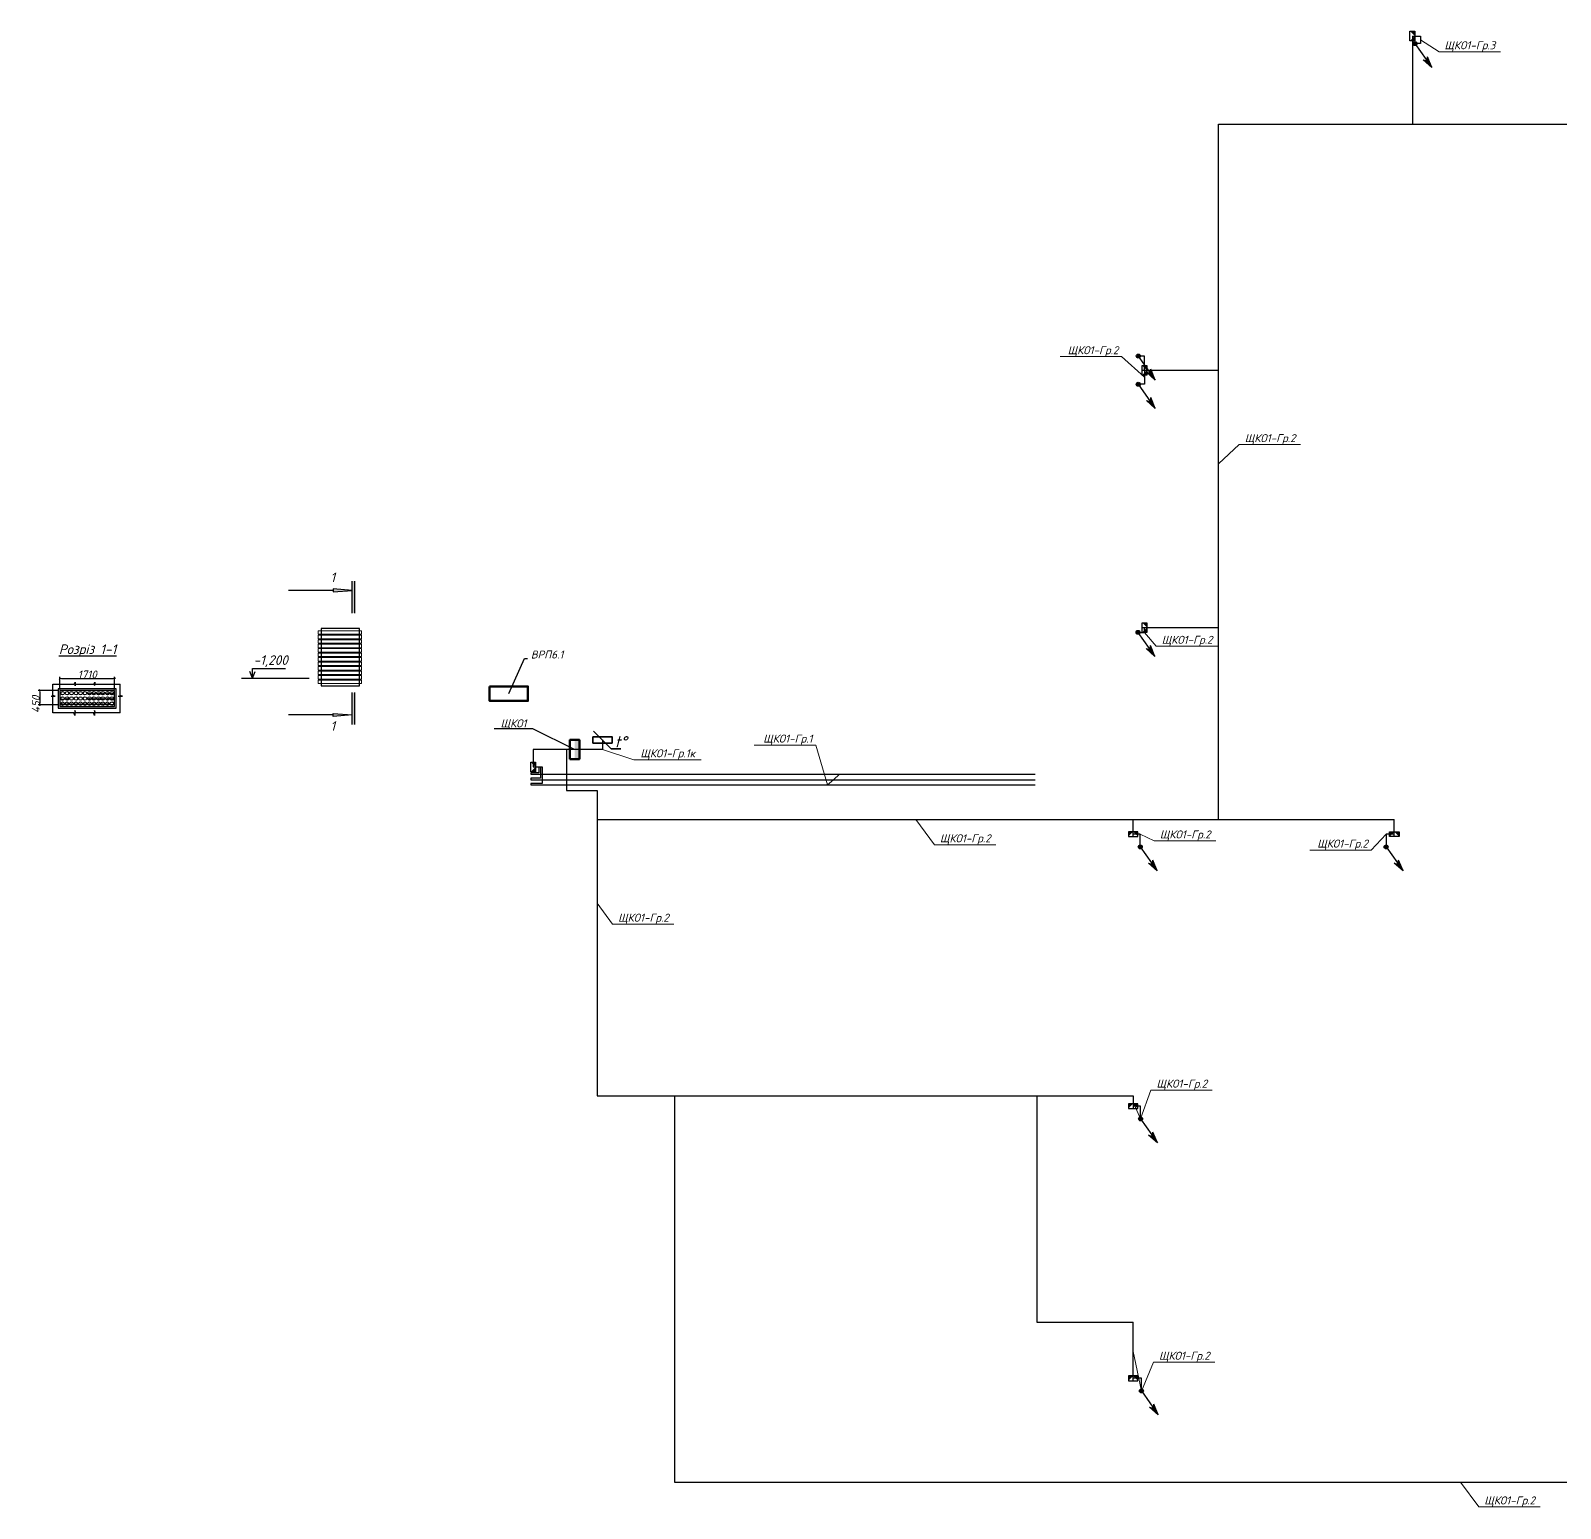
# Model space of a CAD drawing. Header units: millimetres. Extents: x 128978 to 991105, y 88203 to 186654.
# Drawn here: x 128978 to 176775, y 91796 to 137966 of the extents above; entities that cross this region are included whole.
import ezdxf
from ezdxf import colors
from ezdxf.entities.mleader import LeaderData, LeaderLine
from ezdxf.enums import TextEntityAlignment as Align
from ezdxf.math import Vec2, Vec3

# ---------------------------------------------------------------- set-up
doc = ezdxf.new("R2010")
doc.units = ezdxf.units.MM
doc.layers.get('Defpoints').update_dxf_attribs({"color": 140})
for name, color, linetype, lineweight in [('E_В лотку', 5, 'Kabl_in_Lotok', 30), ('E_Обладнання', 3, 'Continuous', 35), ('E_Позначення', 7, 'Continuous', 15), ('E_Розп. мережі', 5, 'Continuous', 30), ('E_Щити', 1, 'Continuous', 50), ('Кабельний обігрів труб', 220, 'Continuous', 30)]:
    doc.layers.add(name, color=color, linetype=linetype, lineweight=lineweight)
doc.styles.add('GOST 2.304', font='isocpeui.ttf')
doc.styles.add('ISO', font='isocpeui.ttf')
doc.styles.add('ГОСТ 2.304', font='isocpeui.ttf')
doc.linetypes.add('Kabl_in_Lotok', pattern='A,10,[130,ltypeshp.shx,S=1,R=0,X=0,Y=0],1,[130,ltypeshp.shx,S=1,R=90,X=0,Y=-1],1,[130,ltypeshp.shx,S=1,R=0,X=0,Y=0],10', length=22)
doc.dimstyles.new('СГЕНЕРИР_СТИЛЬ__23', dxfattribs={"dimtxt": 250, "dimasz": 50, "dimexe": 50, "dimexo": 30, "dimgap": 0.09, "dimtad": 1, "dimdec": 0, "dimzin": 0, "dimdsep": 46, "dimtxsty": 'GOST 2.304', "dimblk": 'ARROWHEAD_6', "dimcen": 0.09, "dimclrd": 256, "dimclre": 256, "dimclrt": 256, "dimazin": 0, "dimtfac": 1, "dimtdec": 0, "dimtmove": 0, "dimatfit": 3, "dimfxl": 1, "dimtolj": 1, "dimtzin": 0, "dimarcsym": 0})

# ---------------------------------------------------------------- blocks, each defined once
blk = doc.blocks.new('ARROWHEAD_6')
at = {"color": 0, "linetype": 'Continuous', "lineweight": 0}
for p, q in [((0, 0), (-1, 0)), ((-0.5, -0.5), (0.5, 0.5))]:
    blk.add_line(p, q, dxfattribs=at)
blk = doc.blocks.new('*D13')
at = {"lineweight": -2, "transparency": 16777216}
for p, q in [((129892, 117381), (129892, 117772)), ((129942, 117722), (131552, 117722)), ((131602, 117381), (131602, 117772))]:
    blk.add_line(p, q, dxfattribs=at)
at = {"layer": 'Defpoints', "color": 0, "transparency": 16777216}
for p in [(131602, 117722), (129892, 117351), (131602, 117351)]:
    blk.add_point(p, dxfattribs=at)
at = {"lineweight": -2, "transparency": 16777216, "xscale": 50, "yscale": 50, "zscale": 50, "rotation": 180}
blk.add_blockref('ARROWHEAD_6', (129892, 117722), dxfattribs=at)
at = {"lineweight": -2, "transparency": 16777216, "xscale": 50, "yscale": 50, "zscale": 50}
blk.add_blockref('ARROWHEAD_6', (131602, 117722), dxfattribs=at)
at = {"transparency": 16777216, "insert": (130747, 117849), "char_height": 250, "attachment_point": 5, "style": 'GOST 2.304'}
blk.add_mtext('\\A1;1710', dxfattribs=at)
blk = doc.blocks.new('*D14')
at = {"lineweight": -2, "transparency": 16777216}
for p, q in [((129862, 117351), (129217, 117351)), ((129267, 117301), (129267, 116951)), ((129862, 116901), (129217, 116901))]:
    blk.add_line(p, q, dxfattribs=at)
at = {"layer": 'Defpoints', "color": 0, "transparency": 16777216}
for p in [(129892, 117351), (129267, 116901), (129892, 116901)]:
    blk.add_point(p, dxfattribs=at)
at = {"lineweight": -2, "transparency": 16777216, "xscale": 50, "yscale": 50, "zscale": 50}
for p, rotation in [((129267, 117351), 90), ((129267, 116901), 270)]:
    blk.add_blockref('ARROWHEAD_6', p, dxfattribs=dict(at, rotation=rotation))
at = {"transparency": 16777216, "insert": (129142, 116916), "char_height": 250, "attachment_point": 5, "rotation": 90, "style": 'GOST 2.304'}
blk.add_mtext('\\A1;450', dxfattribs=at)
blk = doc.blocks.new('вавва')
h = blk.add_hatch(color=0)
edge = h.paths.add_edge_path()
edge.add_arc((174989, 356364), 300, 0, 360)
at = {"color": 0}
blk.add_circle((174989, 356364), 300, dxfattribs=at)
blk = doc.blocks.new('*U4')
at = {"color": 0}
blk.add_lwpolyline([(-600, 450), (600, 450), (600, 0), (-600, 0)], close=True, dxfattribs=at)
blk = doc.blocks.new('_None')
blk = doc.blocks.new('*U3')
at = {"lineweight": 40}
h = blk.add_hatch(color=0, dxfattribs=at)
h.dxf.hatch_style = 1
h.paths.add_polyline_path([(300, 150), (-300, 150), (-300, 0), (300, 0)])
at = {"color": 0}
blk.add_lwpolyline([(-300, 300), (300, 300), (300, 0), (-300, 0)], close=True, dxfattribs=at)
blk = doc.blocks.new('*U188')
at = {"lineweight": -2}
h = blk.add_hatch(color=0, dxfattribs=at)
edge = h.paths.add_edge_path()
edge.add_arc((0.07, 0), 1.28, 0, 360)
h = blk.add_hatch(color=0, dxfattribs=at)
h.paths.add_polyline_path([(8.88, -16.13), (4.02, -10.62), (6.45, -11.65)])
h.paths.add_polyline_path([(8.88, -16.13), (6.45, -11.65), (6.9, -9.05)])
at = {"color": 0, "lineweight": -2}
for p, q in [((0.11, 0), (8.88, -16.13)), ((6.45, -11.65), (6.9, -9.05)), ((8.88, -16.13), (6.9, -9.05)), ((8.88, -16.13), (4.02, -10.62)), ((4.02, -10.62), (6.45, -11.65))]:
    blk.add_line(p, q, dxfattribs=at)
blk.add_circle((0.11, 0), 1.24, dxfattribs=at)
blk = doc.blocks.new('A$C9ae7e8a5')
h = blk.add_hatch(color=0)
h.dxf.hatch_style = 1
h.paths.add_polyline_path([(20, 189), (0, 40), (149, 20)])
h.paths.add_polyline_path([(149, 20), (297, 0), (317, 149)])
at = {"color": 0}
blk.add_lwpolyline([(297, 0), (0, 40), (20, 189), (317, 149)], close=True, dxfattribs=at)
blk = doc.blocks.new('Датчик температури')
at = {"color": 0}
blk.add_lwpolyline([(-300, 100), (-300, -100), (300, -100), (300, 100)], close=True, dxfattribs=at)
for points in [[(276, -276), (-276, 276)], [(276, -276), (576, -276)]]:
    blk.add_lwpolyline(points, dxfattribs=at)
at = {"color": 0, "insert": (386, 119), "char_height": 350, "width": 21827.59, "attachment_point": 1, "style": 'GOST 2.304'}
blk.add_mtext('t%%D', dxfattribs=at)

msp = doc.modelspace()

# ---------------------------------------------------------------- hatches: boundary and pattern name
at = {"linetype": 'Continuous', "lineweight": 0}
for points in [[(138428.2, 120528), (139028.2, 120478), (138428.2, 120428)], [(139028.2, 119769.4), (139098.2, 119769.4), (139098.2, 120769.4), (139028.2, 120769.4)], [(139028.2, 116284), (139098.2, 116284), (139098.2, 117284), (139028.2, 117284)], [(138428.2, 116534), (139028.2, 116584), (138428.2, 116634)]]:
    msp.add_hatch(color=256, dxfattribs=at).paths.add_polyline_path(points)

# ---------------------------------------------------------------- linework, layer by layer
at = {"linetype": 'Continuous'}
for p, q in [((138428.2, 120478), (137040.8, 120478)), ((138428.2, 120528), (138428.2, 120428)), ((139028.2, 120478), (138428.2, 120528)), ((138428.2, 120428), (139028.2, 120478)), ((139028.2, 119769.4), (139028.2, 120769.4)), ((139098.2, 120769.4), (139098.2, 119769.4)), ((139028.2, 116284), (139028.2, 117284)), ((139098.2, 117284), (139098.2, 116284)), ((138428.2, 116534), (138428.2, 116634)), ((138428.2, 116634), (139028.2, 116584)), ((138428.2, 116584), (137040.8, 116584)), ((139028.2, 116584), (138428.2, 116534))]:
    msp.add_line(p, q, dxfattribs=at)
for p, q in [((130336.3, 117550), (130366.2, 117605.9)), ((130366.2, 117605.9), (130366.2, 117496.8)), ((130950.9, 117550), (130980.7, 117605.9)), ((130980.7, 117605.9), (130974.2, 117503.3)), ((137683, 117728.6), (135567.8, 117728.6)), ((135915.3, 117730, -1017119.6), (135832.5, 117938.6, -1017119.6)), ((135915.3, 117730, -1017119.6), (135915.3, 118036.5, -1017119.6)), ((135915.3, 118036.5, -1017119.6), (136944.7, 118036.5, -1017119.6)), ((135915.3, 117730, -1017119.6), (135998.2, 117938.6, -1017119.6)), ((129676.3, 117160.3), (129615.9, 117174.1)), ((129615.9, 117174.1), (129743.3, 117174.1)), ((129676.3, 117550), (130336.3, 117550)), ((129676.3, 117195.8), (129676.3, 117550)), ((129743.3, 117174.1), (129676.3, 117195.8)), ((129676.3, 116651.3), (129676.3, 117160.3)), ((129938.4, 117550), (130336.3, 117550)), ((130366.2, 117496.8), (130383.6, 117550)), ((130383.6, 117550), (130950.9, 117550)), ((130383.6, 117550), (130950.9, 117550)), ((130974.2, 117503.3), (130998.1, 117550)), ((130998.1, 117550), (131777.2, 117550)), ((131777.2, 117160.3), (131716.8, 117174.1)), ((131716.8, 117174.1), (131844.1, 117174.1)), ((131777.2, 117195.8), (131777.2, 117550)), ((131844.1, 117174.1), (131777.2, 117195.8)), ((131777.2, 116651.3), (131777.2, 117160.3)), ((130331.1, 116651.3), (129676.3, 116651.3)), ((130361.8, 116568.8), (130331.1, 116651.3)), ((130389.4, 116651.3), (130361.8, 116719.4)), ((130361.8, 116719.4), (130361.8, 116568.8)), ((130950.9, 116651.3), (130389.4, 116651.3)), ((130976.4, 116568.8), (130945.6, 116651.3)), ((131003.9, 116651.3), (130976.4, 116719.4)), ((130976.4, 116719.4), (130976.4, 116568.8)), ((131777.2, 116651.3), (131003.9, 116651.3))]:
    msp.add_line(p, q)
at = {"color": 241, "lineweight": 15, "true_color": 0xf7abae}
for points in [[(137966.2, 119216.6), (137966.2, 119106.6), (139315.1, 119106.6), (139315.1, 119216.6)], [(137966.2, 119076.6), (137966.2, 118966.6), (139315.1, 118966.6), (139315.1, 119076.6)], [(137966.2, 118936.6), (137966.2, 118826.6), (139315.1, 118826.6), (139315.1, 118936.6)], [(137966.2, 118796.6), (137966.2, 118686.6), (139315.1, 118686.6), (139315.1, 118796.6)], [(137966.2, 118656.6), (137966.2, 118546.6), (139315.1, 118546.6), (139315.1, 118656.6)], [(137966.2, 118516.6), (137966.2, 118406.6), (139315.1, 118406.6), (139315.1, 118516.6)], [(137966.2, 118376.6), (137966.2, 118266.6), (139315.1, 118266.6), (139315.1, 118376.6)], [(137966.2, 118236.6), (137966.2, 118126.6), (139315.1, 118126.6), (139315.1, 118236.6)], [(137966.2, 118096.6), (137966.2, 117986.6), (139315.1, 117986.6), (139315.1, 118096.6)], [(137966.2, 117956.6), (137966.2, 117846.6), (139315.1, 117846.6), (139315.1, 117956.6)], [(137966.2, 117816.6), (137966.2, 117706.6), (139315.1, 117706.6), (139315.1, 117816.6)], [(137966.2, 117676.6), (137966.2, 117566.6), (139315.1, 117566.6), (139315.1, 117676.6)]]:
    msp.add_lwpolyline(points, close=True, dxfattribs=at)
at = {"color": 1}
msp.add_lwpolyline([(131497.7, 116909.9), (131537.7, 116909.9), (131537.7, 116905.9), (131497.7, 116905.9)], close=True, dxfattribs=at)
at = {"lineweight": 30}
for centre in [(129977.1, 117265.9), (129977.1, 117100.9), (130117.1, 117265.9), (130117.1, 117100.9), (130257.1, 117265.9), (130257.1, 117100.9), (130397.1, 117265.9), (130397.1, 117100.9), (130537.1, 117265.9), (130537.1, 117100.9), (130677.1, 117265.9), (130677.1, 117100.9), (130817.1, 117265.9), (130817.1, 117100.9), (130957.1, 117265.9), (130957.1, 117100.9), (131097.1, 117265.9), (131097.1, 117100.9), (131237.1, 117265.9), (131237.1, 117100.9), (131377.1, 117265.9), (131377.1, 117100.9), (131517.1, 117265.9), (131517.1, 117100.9), (129977.1, 116935.9), (130117.1, 116935.9), (130257.1, 116935.9), (130397.1, 116935.9), (130537.1, 116935.9), (130677.1, 116935.9), (130817.1, 116935.9), (130957.1, 116935.9), (131097.1, 116935.9), (131237.1, 116935.9), (131377.1, 116935.9), (131517.1, 116935.9)]:
    msp.add_circle(centre, 55, dxfattribs=at)
at = {"layer": 'E_В лотку', "ltscale": 80}
for points in [[(172151.1, 137796.2), (172151.1, 135045.1)], [(166091.1, 113316.2), (166091.1, 119315.9), (166091.1, 127353.7), (166091.1, 128216.2), (166091.1, 135045.9), (172151.1, 135045.9), (188586.1, 135045.9), (200262.1, 135045.9)], [(163706.1, 127353.7), (166091.1, 127353.7)], [(163706.1, 119315.9), (166091.1, 119315.9)], [(146675.6, 113316.2), (146675.6, 104686.2), (163426.1, 104686.2)], [(163426.1, 112786.2), (163426.1, 113316.2)], [(171586.1, 112786.2), (171586.1, 113316.2)], [(149091.1, 104686.2), (149091.1, 92616.2), (217956.1, 92616.2)], [(160421.1, 104686.2), (160421.1, 97616.2), (163426.1, 97616.2)], [(163426.1, 104686.2), (163426.1, 104286.2)], [(163426.1, 95786.2), (163426.1, 97616.2)]]:
    msp.add_lwpolyline(points, dxfattribs=at)
at = {"layer": 'E_Розп. мережі'}
for points in [[(172151.1, 137796.2), (172401.1, 137796.2), (172401.1, 137560.3), (172230.4, 137560.3)], [(163781.1, 127353.7), (163781.1, 127796.6), (163586.6, 127796.6)], [(163781.1, 127353.7), (163781.1, 126915.9), (163586.6, 126915.9)], [(163577.4, 119165.9), (163781.1, 119165.9), (163781.1, 119315.9)], [(144681.1, 114960.6), (144861.1, 114960.6), (144861.1, 114780.6), (144606.1, 114780.6), (144606.1, 114736.1)], [(144861.1, 114960.6), (144911.1, 114960.6), (144911.1, 114610.6), (144606.1, 114610.6), (144606.1, 114563.3)], [(144911.1, 114960.6), (144961.1, 114960.6), (144961.1, 114440.6), (144606.1, 114440.6), (144606.1, 114398.8)], [(163649.4, 112464.2), (163649.4, 112861.2), (163426.1, 112861.2)], [(171586.1, 112861.2), (171331.3, 112861.2), (171331.3, 112462)], [(163656.1, 103966.2), (163656.1, 104361.2), (163426.1, 104361.2)], [(163682.2, 95465.8), (163682.2, 95861.2), (163426.1, 95861.2)]]:
    msp.add_lwpolyline(points, dxfattribs=at)
at = {"layer": 'E_Розп. мережі', "color": 5, "lineweight": 30}
for points in [[(138055, 119286.6), (138055, 117496.6), (139256.1, 117496.6), (139256.1, 119286.6)], [(131652.1, 116800.9), (131652.1, 117400.9), (129842.1, 117400.9), (129842.1, 116800.9)], [(131602.1, 116850.9), (131602.1, 117350.9), (129892.1, 117350.9), (129892.1, 116850.9)]]:
    msp.add_lwpolyline(points, close=True, dxfattribs=at)

# ---------------------------------------------------------------- block references
at = {"color": 1}
for p, xscale, yscale, zscale in [((114776.4, 84571.7), 0.09166666667442769, 0.09166666667442769, 0.09166666667442769), ((114916.4, 84571.7), 0.09166666667442769, 0.09166666667442769, 0.09166666667442769), ((115056.4, 84571.7), 0.09166666667442769, 0.09166666667442769, 0.09166666667442769), ((115196.4, 84571.7), 0.09166666667442769, 0.09166666667442769, 0.09166666667442769), ((115336.4, 84571.7), 0.09166666667442769, 0.09166666667442769, 0.09166666667442769), ((115476.4, 84571.7), 0.09166666667442769, 0.09166666667442769, 0.09166666667442769), ((121942, 100729), 0.04583333333721384, 0.04583333333721384, 0.04583333333721384), ((113936.4, 84241.7), 0.09166666667442769, 0.09166666667442769, 0.09166666667442769), ((121971.2, 100730.4), 0.04583333333721384, 0.04583333333721384, 0.04583333333721384), ((114076.4, 84406.7), 0.09166666667442769, 0.09166666667442769, 0.09166666667442769), ((114076.4, 84241.7), 0.09166666667442769, 0.09166666667442769, 0.09166666667442769), ((114216.4, 84241.7), 0.09166666667442769, 0.09166666667442769, 0.09166666667442769), ((114356.4, 84241.7), 0.09166666667442769, 0.09166666667442769, 0.09166666667442769), ((114496.4, 84241.7), 0.09166666667442769, 0.09166666667442769, 0.09166666667442769), ((114636.4, 84241.7), 0.09166666667442769, 0.09166666667442769, 0.09166666667442769), ((114776.4, 84406.7), 0.09166666667442769, 0.09166666667442769, 0.09166666667442769), ((114776.4, 84241.7), 0.09166666667442769, 0.09166666667442769, 0.09166666667442769), ((114916.4, 84406.7), 0.09166666667442769, 0.09166666667442769, 0.09166666667442769), ((114916.4, 84241.7), 0.09166666667442769, 0.09166666667442769, 0.09166666667442769), ((115056.4, 84406.7), 0.09166666667442769, 0.09166666667442769, 0.09166666667442769), ((115056.4, 84241.7), 0.09166666667442769, 0.09166666667442769, 0.09166666667442769), ((115196.4, 84406.7), 0.09166666667442769, 0.09166666667442769, 0.09166666667442769), ((115196.4, 84241.7), 0.09166666667442769, 0.09166666667442769, 0.09166666667442769), ((115336.4, 84406.7), 0.09166666667442769, 0.09166666667442769, 0.09166666667442769), ((115336.4, 84241.7), 0.09166666667442769, 0.09166666667442769, 0.09166666667442769), ((115476.4, 84406.7), 0.09166666667442769, 0.09166666667442769, 0.09166666667442769)]:
    msp.add_blockref('вавва', p, dxfattribs=dict(at, xscale=xscale, yscale=yscale, zscale=zscale))
at = {"layer": 'E_Обладнання'}
msp.add_blockref('Датчик температури', (146846.1, 115806.2), dxfattribs=at)
at = {"layer": 'E_Щити'}
msp.add_blockref('*U4', (143917.5, 117026.2), dxfattribs=at)
at = {"layer": 'E_Щити', "color": 1, "rotation": 89.99999999999999}
msp.add_blockref('*U3', (146126.1, 115506.2), dxfattribs=at)
at = {"layer": 'Кабельний обігрів труб', "color": 70, "rotation": 97.72653355077722}
msp.add_blockref('A$C9ae7e8a5', (172266, 137651.6), dxfattribs=at)
at = {"layer": 'Кабельний обігрів труб', "color": 70, "ltscale": 100, "xscale": 50.00000000000002, "yscale": 50.00000000000002, "zscale": 50.00000000000002, "rotation": 6.456950673942228}
msp.add_blockref('*U188', (172224.8, 137559.7), dxfattribs=at)
at = {"layer": 'Кабельний обігрів труб', "ltscale": 100, "xscale": 50.00000000000002, "yscale": 50.00000000000002, "zscale": 50.00000000000002, "rotation": 6.456950673942228}
msp.add_blockref('*U188', (163581, 127796), dxfattribs=at)
at = {"layer": 'Кабельний обігрів труб', "color": 40}
for p, rotation in [((163896, 127209.1), 97.72653355077722), ((163896, 119171.3), 97.72653355077722), ((171730.6, 112976.1), 187.7265335507772)]:
    msp.add_blockref('A$C9ae7e8a5', p, dxfattribs=dict(at, rotation=rotation))
at = {"layer": 'Кабельний обігрів труб', "color": 40, "ltscale": 100, "xscale": 50.00000000000002, "yscale": 50.00000000000002, "zscale": 50.00000000000002, "rotation": 6.456950673942228}
for p in [(163581, 126915.4), (163571.8, 119165.3), (163643.9, 112463.6), (171325.7, 112461.4), (163650.5, 103965.6), (163680.4, 95465.6)]:
    msp.add_blockref('*U188', p, dxfattribs=at)
at = {"layer": 'Кабельний обігрів труб', "rotation": 97.72653355077722}
msp.add_blockref('A$C9ae7e8a5', (144796, 114816), dxfattribs=at)
at = {"layer": 'Кабельний обігрів труб', "color": 40, "xscale": -1, "rotation": 172.2734664492228}
for p in [(163281.5, 112976.1), (163281.5, 104476.1), (163281.5, 95976.1)]:
    msp.add_blockref('A$C9ae7e8a5', p, dxfattribs=at)

# ---------------------------------------------------------------- texts
at = {"style": 'GOST 2.304'}
for s, p in [('%%UРозріз 1-1', (130759.5, 118638.7)), ('-1,200', (136479.8, 118299.2))]:
    msp.add_text(s, height=300, dxfattribs=at).set_placement(p, align=Align.MIDDLE_CENTER)
at = {"char_height": 300, "attachment_point": 6, "style": 'GOST 2.304'}
for insert in [(138494.2, 120885), (138494.2, 116240.1)]:
    msp.add_mtext('1', dxfattribs=dict(at, insert=insert))

# ---------------------------------------------------------------- dimensions: what is measured, and where the dimension line sits
dim = msp.add_linear_dim(base=(131602.1, 117722), p1=(129892.1, 117350.9), p2=(131602.1, 117350.9), dimstyle='СГЕНЕРИР_СТИЛЬ__23')
dim.commit()
dim.dimension.update_dxf_attribs({"geometry": '*D13', "text_midpoint": (130747.1, 117848.7)})
dim = msp.add_linear_dim(base=(129266.9, 116900.9), p1=(129892.1, 117350.9), p2=(129892.1, 116900.9), angle=90, dimstyle='СГЕНЕРИР_СТИЛЬ__23')
dim.commit()
dim.dimension.update_dxf_attribs({"geometry": '*D14', "text_midpoint": (129266.9, 116915.9), "dimtype": 160})

# ---------------------------------------------------------------- leaders
at = {"layer": 'E_Позначення'}
ml = msp.add_multileader_mtext('Standard', dxfattribs=at)
ml.set_content('ЩКО1-Гр.1', color=256, style='ГОСТ 2.304')
ml.set_leader_properties(color=256, linetype='ByLayer', lineweight=-1)
ml.set_arrow_properties(name='NONE')
ml.build(insert=Vec2(0, 0))
ml.multileader.update_dxf_attribs({"has_dogleg": 0, "text_left_attachment_type": 6, "text_right_attachment_type": 6, "dogleg_length": 0, "arrow_head_size": 1})
ctx = ml.context
ctx.base_point, ctx.char_height, ctx.arrow_head_size, ctx.landing_gap_size, ctx.plane_origin = Vec3(151689.2, 115646), 250, 1, 100, Vec3(174484.8, 116249)
ctx.left_attachment, ctx.right_attachment, ctx.text_align_type = 6, 6, 2
notes = []
notes.append((ctx, [(1, (1, 1, 0), (153507.4, 115646), (-1, 0), 0, [(2, [(154256.1, 114736.1), (154059.7, 114563.3), (153871.5, 114398.8)], 0, [])])]))
ctx.mtext.insert, ctx.mtext.alignment, ctx.mtext.flow_direction = Vec3(153407.4, 115971), 3, 5
ctx.mtext.has_bg_fill, ctx.mtext.bg_color, ctx.mtext.bg_scale_factor, ctx.mtext.bg_transparency, ctx.mtext.use_window_bg_color = 1, -1027028792, 1.5, 0, 1
for ctx, leaders in notes:
    for number, flags, end, landing, length, lines in leaders:
        leader = LeaderData()
        leader.index, (leader.has_last_leader_line, leader.has_dogleg_vector, leader.attachment_direction) = number, flags
        leader.last_leader_point, leader.dogleg_vector, leader.dogleg_length = Vec3(end), Vec3(landing), length
        for number, points, colour, breaks in lines:
            line = LeaderLine()
            line.index, line.vertices, line.color, line.breaks = number, Vec3.list(points), colors.encode_raw_color(colour), breaks
            leader.lines.append(line)
        ctx.leaders.append(leader)

# ---------------------------------------------------------------- next in the draw order: linework, layer by layer
at = {"layer": 'Кабельний обігрів труб'}
for points in [[(144606.1, 114736.1), (160369.6, 114736.1)], [(144606.1, 114563.3), (160369.6, 114563.3)]]:
    msp.add_lwpolyline(points, dxfattribs=at)
at = {"layer": 'Кабельний обігрів труб', "elevation": 48.9}
msp.add_lwpolyline([(144606.1, 114398.8), (160369.6, 114398.8)], dxfattribs=at)

# ---------------------------------------------------------------- next in the draw order: leaders
at = {"layer": 'E_Позначення'}
ml = msp.add_multileader_mtext('Standard', dxfattribs=at)
ml.set_content('ЩКО1-Гр.3', color=256, style='ГОСТ 2.304')
ml.set_leader_properties(color=256, linetype='ByLayer', lineweight=-1)
ml.set_arrow_properties(name='NONE')
ml.build(insert=Vec2(0, 0))
ml.multileader.update_dxf_attribs({"has_dogleg": 0, "text_left_attachment_type": 6, "text_right_attachment_type": 6, "dogleg_length": 0, "arrow_head_size": 1})
ctx = ml.context
ctx.base_point, ctx.char_height, ctx.arrow_head_size, ctx.landing_gap_size, ctx.plane_origin = Vec3(172984.4, 137307), 250, 1, 100, Vec3(192758.9, 136945.3)
ctx.left_attachment, ctx.right_attachment, ctx.text_align_type = 6, 6, 2
notes = []
notes.append((ctx, [(0, (1, 1, 0), (172984.4, 137307), (1, 0), 0, [(0, [(172401.1, 137678.2)], 0, [])])]))
ctx.mtext.insert, ctx.mtext.alignment, ctx.mtext.flow_direction = Vec3(174742.9, 137632), 3, 5
ctx.mtext.has_bg_fill, ctx.mtext.bg_color, ctx.mtext.bg_scale_factor, ctx.mtext.bg_transparency, ctx.mtext.use_window_bg_color = 1, -1027028792, 1.5, 0, 1
ml = msp.add_multileader_mtext('Standard', dxfattribs=at)
ml.set_content('ЩКО1-Гр.2', color=256, style='ГОСТ 2.304')
ml.set_leader_properties(color=256, linetype='ByLayer', lineweight=-1)
ml.set_arrow_properties(name='NONE')
ml.build(insert=Vec2(0, 0))
ml.multileader.update_dxf_attribs({"has_dogleg": 0, "text_left_attachment_type": 6, "text_right_attachment_type": 6, "dogleg_length": 0, "arrow_head_size": 1})
ctx = ml.context
ctx.base_point, ctx.char_height, ctx.arrow_head_size, ctx.landing_gap_size, ctx.plane_origin = Vec3(161206, 127780), 250, 1, 100, Vec3(186828.2, 128581.4)
ctx.left_attachment, ctx.right_attachment, ctx.text_align_type = 6, 6, 2
notes.append((ctx, [(1, (1, 1, 0), (163064.8, 127780), (-1, 0), 0, [(1, [(163781.1, 127575.1), (163781.1, 127134.8)], 0, [])])]))
ctx.mtext.insert, ctx.mtext.alignment, ctx.mtext.flow_direction = Vec3(162964.8, 128105), 3, 5
ctx.mtext.has_bg_fill, ctx.mtext.bg_color, ctx.mtext.bg_scale_factor, ctx.mtext.bg_transparency, ctx.mtext.use_window_bg_color = 1, -1027028792, 1.5, 0, 1
ml = msp.add_multileader_mtext('Standard', dxfattribs=at)
ml.set_content('ЩКО1-Гр.2', color=256, style='ГОСТ 2.304')
ml.set_leader_properties(color=256, linetype='ByLayer', lineweight=-1)
ml.set_arrow_properties(name='NONE')
ml.build(insert=Vec2(0, 0))
ml.multileader.update_dxf_attribs({"has_dogleg": 0, "text_left_attachment_type": 6, "text_right_attachment_type": 6, "dogleg_length": 0, "arrow_head_size": 1})
ctx = ml.context
ctx.base_point, ctx.char_height, ctx.arrow_head_size, ctx.landing_gap_size, ctx.plane_origin = Vec3(166740.3, 125033.5), 250, 1, 100, Vec3(189588.5, 130456.8)
ctx.left_attachment, ctx.right_attachment, ctx.text_align_type = 6, 6, 2
notes.append((ctx, [(0, (1, 1, 0), (166740.3, 125033.5), (1, 0), 0, [(0, [(166091.1, 124434.8)], 0, [])])]))
ctx.mtext.insert, ctx.mtext.alignment, ctx.mtext.flow_direction = Vec3(168499, 125358.5), 3, 5
ctx.mtext.has_bg_fill, ctx.mtext.bg_color, ctx.mtext.bg_scale_factor, ctx.mtext.bg_transparency, ctx.mtext.use_window_bg_color = 1, -1027028792, 1.5, 0, 1
ml = msp.add_multileader_mtext('Standard', dxfattribs=at)
ml.set_content('ЩКО1-Гр.2', color=256, style='ГОСТ 2.304')
ml.set_leader_properties(color=256, linetype='ByLayer', lineweight=-1)
ml.set_arrow_properties(name='NONE')
ml.build(insert=Vec2(0, 0))
ml.multileader.update_dxf_attribs({"has_dogleg": 0, "text_left_attachment_type": 6, "text_right_attachment_type": 6, "dogleg_length": 0, "arrow_head_size": 1})
ctx = ml.context
ctx.base_point, ctx.char_height, ctx.arrow_head_size, ctx.landing_gap_size, ctx.plane_origin = Vec3(164145.3, 118733.2), 250, 1, 100, Vec3(186871.3, 120170.5)
ctx.left_attachment, ctx.right_attachment, ctx.text_align_type = 6, 6, 2
notes.append((ctx, [(0, (1, 1, 0), (164145.3, 118733.2), (1, 0), 0, [(0, [(163781.1, 119165.9)], 0, [])])]))
ctx.mtext.insert, ctx.mtext.alignment, ctx.mtext.flow_direction = Vec3(165904, 119058.2), 3, 5
ctx.mtext.has_bg_fill, ctx.mtext.bg_color, ctx.mtext.bg_scale_factor, ctx.mtext.bg_transparency, ctx.mtext.use_window_bg_color = 1, -1027028792, 1.5, 0, 1
at = {"layer": 'E_Позначення', "color": 7, "lineweight": 9}
ml = msp.add_multileader_mtext('Standard', dxfattribs=at)
ml.set_content('ВРП6.1', color=7, style='ISO')
ml.set_leader_properties()
ml.set_arrow_properties(name='NONE')
ml.build(insert=Vec2(0, 0))
ml.multileader.update_dxf_attribs({"has_text_frame": 1, "text_left_attachment_type": 7, "text_right_attachment_type": 8, "dogleg_length": 100, "arrow_head_size": 200})
ctx = ml.context
ctx.base_point, ctx.char_height, ctx.arrow_head_size, ctx.landing_gap_size, ctx.plane_origin = Vec3(144508, 118348), 250, 200, 100, Vec3(89627.4, 116697.9)
ctx.left_attachment, ctx.right_attachment = 7, 8
notes.append((ctx, [(1, (1, 1, 0), (144408, 118348), (1, 0), 100, [(0, [(143917.5, 117251.2)], 0, [])])]))
ctx.mtext.insert, ctx.mtext.line_spacing_factor, ctx.mtext.flow_direction = Vec3(144608, 118598), 0.72, 5
ctx.mtext.has_bg_fill, ctx.mtext.bg_color, ctx.mtext.bg_scale_factor, ctx.mtext.bg_transparency, ctx.mtext.use_window_bg_color = 1, -1027028792, 1.5, 0, 1
ml = msp.add_multileader_mtext('Standard', dxfattribs=at)
ml.set_content('ЩКО1', color=7, style='ISO')
ml.set_leader_properties()
ml.set_arrow_properties(name='NONE')
ml.build(insert=Vec2(0, 0))
ml.multileader.update_dxf_attribs({"has_text_frame": 1, "text_left_attachment_type": 7, "text_right_attachment_type": 8, "dogleg_length": 100, "arrow_head_size": 200})
ctx = ml.context
ctx.base_point, ctx.char_height, ctx.arrow_head_size, ctx.landing_gap_size, ctx.plane_origin = Vec3(143513.6, 116147.2), 250, 200, 100, Vec3(94236, 116799.7)
ctx.left_attachment, ctx.right_attachment, ctx.text_align_type = 7, 8, 2
notes.append((ctx, [(0, (1, 1, 0), (144672.2, 116147.2), (-1, 0), 100, [(0, [(145976.1, 115506.2)], 0, [])])]))
ctx.mtext.insert, ctx.mtext.alignment, ctx.mtext.line_spacing_factor, ctx.mtext.flow_direction = Vec3(144472.2, 116447.2), 3, 0.72, 5
ctx.mtext.has_bg_fill, ctx.mtext.bg_color, ctx.mtext.bg_scale_factor, ctx.mtext.bg_transparency, ctx.mtext.use_window_bg_color = 1, -1027028792, 1.5, 0, 1
at = {"layer": 'E_Позначення'}
ml = msp.add_multileader_mtext('Standard', dxfattribs=at)
ml.set_content('ЩКО1-Гр.2', color=256, style='ГОСТ 2.304')
ml.set_leader_properties(color=256, linetype='ByLayer', lineweight=-1)
ml.set_arrow_properties(name='NONE')
ml.build(insert=Vec2(0, 0))
ml.multileader.update_dxf_attribs({"has_dogleg": 0, "text_left_attachment_type": 6, "text_right_attachment_type": 6, "dogleg_length": 0, "arrow_head_size": 1})
ctx = ml.context
ctx.base_point, ctx.char_height, ctx.arrow_head_size, ctx.landing_gap_size, ctx.plane_origin = Vec3(169004.2, 112365.1), 250, 1, 100, Vec3(191807.9, 112724.2)
ctx.left_attachment, ctx.right_attachment, ctx.text_align_type = 6, 6, 2
notes.append((ctx, [(1, (1, 1, 0), (170862.9, 112365.1), (-1, 0), 0, [(0, [(171331.3, 112861.2)], 0, [])])]))
ctx.mtext.insert, ctx.mtext.alignment, ctx.mtext.flow_direction = Vec3(170762.9, 112690.1), 3, 5
ctx.mtext.has_bg_fill, ctx.mtext.bg_color, ctx.mtext.bg_scale_factor, ctx.mtext.bg_transparency, ctx.mtext.use_window_bg_color = 1, -1027028792, 1.5, 0, 1
ml = msp.add_multileader_mtext('Standard', dxfattribs=at)
ml.set_content('ЩКО1-Гр.2', color=256, style='ГОСТ 2.304')
ml.set_leader_properties(color=256, linetype='ByLayer', lineweight=-1)
ml.set_arrow_properties(name='NONE')
ml.build(insert=Vec2(0, 0))
ml.multileader.update_dxf_attribs({"has_dogleg": 0, "text_left_attachment_type": 6, "text_right_attachment_type": 6, "dogleg_length": 0, "arrow_head_size": 1})
ctx = ml.context
ctx.base_point, ctx.char_height, ctx.arrow_head_size, ctx.landing_gap_size, ctx.plane_origin = Vec3(147161, 110051.3), 250, 1, 100, Vec3(169964.6, 110410.4)
ctx.left_attachment, ctx.right_attachment, ctx.text_align_type = 6, 6, 2
notes.append((ctx, [(0, (1, 1, 0), (147161, 110051.3), (1, 0), 0, [(0, [(146675.6, 110705.3)], 0, [])])]))
ctx.mtext.insert, ctx.mtext.alignment, ctx.mtext.flow_direction = Vec3(148919.7, 110376.3), 3, 5
ctx.mtext.has_bg_fill, ctx.mtext.bg_color, ctx.mtext.bg_scale_factor, ctx.mtext.bg_transparency, ctx.mtext.use_window_bg_color = 1, -1027028792, 1.5, 0, 1
ml = msp.add_multileader_mtext('Standard', dxfattribs=at)
ml.set_content('ЩКО1-Гр.2', color=256, style='ГОСТ 2.304')
ml.set_leader_properties(color=256, linetype='ByLayer', lineweight=-1)
ml.set_arrow_properties(name='NONE')
ml.build(insert=Vec2(0, 0))
ml.multileader.update_dxf_attribs({"has_dogleg": 0, "text_left_attachment_type": 6, "text_right_attachment_type": 6, "dogleg_length": 0, "arrow_head_size": 1})
ctx = ml.context
ctx.base_point, ctx.char_height, ctx.arrow_head_size, ctx.landing_gap_size, ctx.plane_origin = Vec3(163981.4, 104866.3), 250, 1, 100, Vec3(183514.4, 105522.8)
ctx.left_attachment, ctx.right_attachment, ctx.text_align_type = 6, 6, 2
notes.append((ctx, [(0, (1, 1, 0), (163981.4, 104866.3), (1, 0), 0, [(1, [(163426.1, 104486.2), (163656.1, 103966.2)], 0, [])])]))
ctx.mtext.insert, ctx.mtext.alignment, ctx.mtext.flow_direction = Vec3(165740.1, 105191.3), 3, 5
ctx.mtext.has_bg_fill, ctx.mtext.bg_color, ctx.mtext.bg_scale_factor, ctx.mtext.bg_transparency, ctx.mtext.use_window_bg_color = 1, -1027028792, 1.5, 0, 1
ml = msp.add_multileader_mtext('Standard', dxfattribs=at)
ml.set_content('ЩКО1-Гр.2', color=256, style='ГОСТ 2.304')
ml.set_leader_properties(color=256, linetype='ByLayer', lineweight=-1)
ml.set_arrow_properties(name='NONE')
ml.build(insert=Vec2(0, 0))
ml.multileader.update_dxf_attribs({"has_dogleg": 0, "text_left_attachment_type": 6, "text_right_attachment_type": 6, "dogleg_length": 0, "arrow_head_size": 1})
ctx = ml.context
ctx.base_point, ctx.char_height, ctx.arrow_head_size, ctx.landing_gap_size, ctx.plane_origin = Vec3(164060.6, 96365.6), 250, 1, 100, Vec3(186507, 96780)
ctx.left_attachment, ctx.right_attachment, ctx.text_align_type = 6, 6, 2
notes.append((ctx, [(0, (1, 1, 0), (164060.6, 96365.6), (1, 0), 0, [(1, [(163426.1, 96701.2), (163682.2, 95459.2)], 0, [])])]))
ctx.mtext.insert, ctx.mtext.alignment, ctx.mtext.flow_direction = Vec3(165819.3, 96690.6), 3, 5
ctx.mtext.has_bg_fill, ctx.mtext.bg_color, ctx.mtext.bg_scale_factor, ctx.mtext.bg_transparency, ctx.mtext.use_window_bg_color = 1, -1027028792, 1.5, 0, 1
ml = msp.add_multileader_mtext('Standard', dxfattribs=at)
ml.set_content('ЩКО1-Гр.2', color=256, style='ГОСТ 2.304')
ml.set_leader_properties(color=256, linetype='ByLayer', lineweight=-1)
ml.set_arrow_properties(name='NONE')
ml.build(insert=Vec2(0, 0))
ml.multileader.update_dxf_attribs({"has_dogleg": 0, "text_left_attachment_type": 6, "text_right_attachment_type": 6, "dogleg_length": 0, "arrow_head_size": 1})
ctx = ml.context
ctx.base_point, ctx.char_height, ctx.arrow_head_size, ctx.landing_gap_size, ctx.plane_origin = Vec3(174224.7, 91845.7), 250, 1, 100, Vec3(197028.4, 92204.8)
ctx.left_attachment, ctx.right_attachment, ctx.text_align_type = 6, 6, 2
notes.append((ctx, [(0, (1, 1, 0), (174224.7, 91845.7), (1, 0), 0, [(0, [(173653, 92616.2)], 0, [])])]))
ctx.mtext.insert, ctx.mtext.alignment, ctx.mtext.flow_direction = Vec3(175983.5, 92170.7), 3, 5
ctx.mtext.has_bg_fill, ctx.mtext.bg_color, ctx.mtext.bg_scale_factor, ctx.mtext.bg_transparency, ctx.mtext.use_window_bg_color = 1, -1027028792, 1.5, 0, 1
for ctx, leaders in notes:
    for number, flags, end, landing, length, lines in leaders:
        leader = LeaderData()
        leader.index, (leader.has_last_leader_line, leader.has_dogleg_vector, leader.attachment_direction) = number, flags
        leader.last_leader_point, leader.dogleg_vector, leader.dogleg_length = Vec3(end), Vec3(landing), length
        for number, points, colour, breaks in lines:
            line = LeaderLine()
            line.index, line.vertices, line.color, line.breaks = number, Vec3.list(points), colors.encode_raw_color(colour), breaks
            leader.lines.append(line)
        ctx.leaders.append(leader)

# ---------------------------------------------------------------- next in the draw order: linework, layer by layer
at = {"layer": 'E_В лотку', "ltscale": 80}
for points in [[(145976.1, 115506.2), (144681.1, 115506.2), (144681.1, 114960.6)], [(145726.1, 115506.2), (145726.1, 114228.3), (146675.6, 114228.3), (146675.6, 113316.2), (171586.1, 113316.2)]]:
    msp.add_lwpolyline(points, dxfattribs=at)
at = {"layer": 'E_Розп. мережі'}
msp.add_lwpolyline([(146846.1, 115806.2), (146846.1, 115506.2), (145976.1, 115506.2)], dxfattribs=at)

# ---------------------------------------------------------------- next in the draw order: leaders
at = {"layer": 'E_Позначення'}
ml = msp.add_multileader_mtext('Standard', dxfattribs=at)
ml.set_content('ЩКО1-Гр.1к', color=256, style='ГОСТ 2.304')
ml.set_leader_properties(color=256, linetype='ByLayer', lineweight=-1)
ml.set_arrow_properties(name='NONE')
ml.build(insert=Vec2(0, 0))
ml.multileader.update_dxf_attribs({"has_dogleg": 0, "text_left_attachment_type": 6, "text_right_attachment_type": 6, "dogleg_length": 0, "arrow_head_size": 1})
ctx = ml.context
ctx.base_point, ctx.char_height, ctx.arrow_head_size, ctx.landing_gap_size, ctx.plane_origin = Vec3(147824.5, 115186.7), 250, 1, 100, Vec3(170628.2, 115545.8)
ctx.left_attachment, ctx.right_attachment, ctx.text_align_type = 6, 6, 2
notes = []
notes.append((ctx, [(0, (1, 1, 0), (147824.5, 115186.7), (1, 0), 0, [(0, [(146846.1, 115506.2)], 0, [])])]))
ctx.mtext.insert, ctx.mtext.alignment, ctx.mtext.flow_direction = Vec3(149741.2, 115511.7), 3, 5
ctx.mtext.has_bg_fill, ctx.mtext.bg_color, ctx.mtext.bg_scale_factor, ctx.mtext.bg_transparency, ctx.mtext.use_window_bg_color = 1, -1027028792, 1.5, 0, 1
ml = msp.add_multileader_mtext('Standard', dxfattribs=at)
ml.set_content('ЩКО1-Гр.2', color=256, style='ГОСТ 2.304')
ml.set_leader_properties(color=256, linetype='ByLayer', lineweight=-1)
ml.set_arrow_properties(name='NONE')
ml.build(insert=Vec2(0, 0))
ml.multileader.update_dxf_attribs({"has_dogleg": 0, "text_left_attachment_type": 6, "text_right_attachment_type": 6, "dogleg_length": 0, "arrow_head_size": 1})
ctx = ml.context
ctx.base_point, ctx.char_height, ctx.arrow_head_size, ctx.landing_gap_size, ctx.plane_origin = Vec3(157215.7, 112530.4), 250, 1, 100, Vec3(180019.3, 112889.5)
ctx.left_attachment, ctx.right_attachment, ctx.text_align_type = 6, 6, 2
notes.append((ctx, [(0, (1, 1, 0), (157215.7, 112530.4), (1, 0), 0, [(0, [(156632.6, 113316.2)], 0, [])])]))
ctx.mtext.insert, ctx.mtext.alignment, ctx.mtext.flow_direction = Vec3(158974.4, 112855.4), 3, 5
ctx.mtext.has_bg_fill, ctx.mtext.bg_color, ctx.mtext.bg_scale_factor, ctx.mtext.bg_transparency, ctx.mtext.use_window_bg_color = 1, -1027028792, 1.5, 0, 1
ml = msp.add_multileader_mtext('Standard', dxfattribs=at)
ml.set_content('ЩКО1-Гр.2', color=256, style='ГОСТ 2.304')
ml.set_leader_properties(color=256, linetype='ByLayer', lineweight=-1)
ml.set_arrow_properties(name='NONE')
ml.build(insert=Vec2(0, 0))
ml.multileader.update_dxf_attribs({"has_dogleg": 0, "text_left_attachment_type": 6, "text_right_attachment_type": 6, "dogleg_length": 0, "arrow_head_size": 1})
ctx = ml.context
ctx.base_point, ctx.char_height, ctx.arrow_head_size, ctx.landing_gap_size, ctx.plane_origin = Vec3(164087.1, 112652.7), 250, 1, 100, Vec3(186890.8, 113011.8)
ctx.left_attachment, ctx.right_attachment, ctx.text_align_type = 6, 6, 2
notes.append((ctx, [(0, (1, 1, 0), (164087.1, 112652.7), (1, 0), 0, [(0, [(163649.4, 112861.2)], 0, [])])]))
ctx.mtext.insert, ctx.mtext.alignment, ctx.mtext.flow_direction = Vec3(165845.8, 112977.7), 3, 5
ctx.mtext.has_bg_fill, ctx.mtext.bg_color, ctx.mtext.bg_scale_factor, ctx.mtext.bg_transparency, ctx.mtext.use_window_bg_color = 1, -1027028792, 1.5, 0, 1
for ctx, leaders in notes:
    for number, flags, end, landing, length, lines in leaders:
        leader = LeaderData()
        leader.index, (leader.has_last_leader_line, leader.has_dogleg_vector, leader.attachment_direction) = number, flags
        leader.last_leader_point, leader.dogleg_vector, leader.dogleg_length = Vec3(end), Vec3(landing), length
        for number, points, colour, breaks in lines:
            line = LeaderLine()
            line.index, line.vertices, line.color, line.breaks = number, Vec3.list(points), colors.encode_raw_color(colour), breaks
            leader.lines.append(line)
        ctx.leaders.append(leader)

doc.saveas('drawing.dxf')
